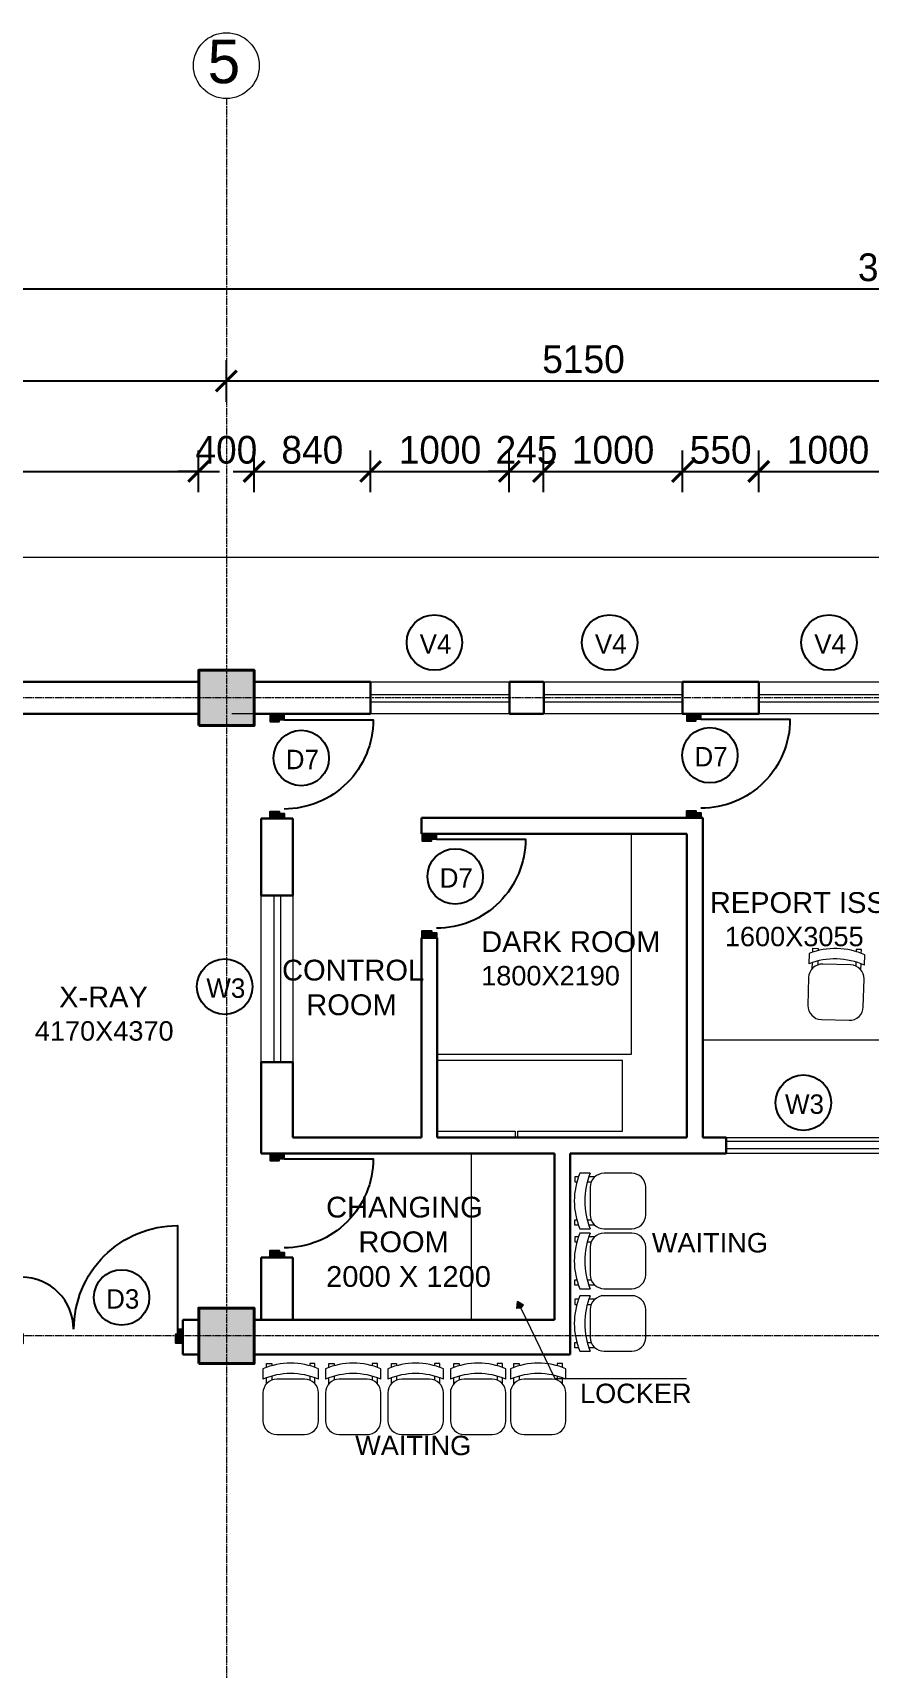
# Model space of a CAD drawing. Header units: inches. Extents: x -3071 to 2014935, y -37057 to 549694.
# Drawn here: x 1461303 to 1467334, y 307367 to 319162 of the extents above; entities that cross this region are included whole.
import ezdxf
from ezdxf.enums import TextEntityAlignment as Align

# ---------------------------------------------------------------- set-up
doc = ezdxf.new("R2010")
doc.units = ezdxf.units.IN
doc.header["$MEASUREMENT"] = 0
doc.linetypes.add('ACAD_ISO08W100', pattern=[36, 24, -3, 6, -3])
doc.linetypes.add('DASHED', pattern=[0.75, 0.5, -0.25])
for name, color, linetype, lineweight in [('001-Archi- door window elevation', 92, 'Continuous', 25), ('001-Archi-Opening Tags', 14, 'Continuous', 25), ('002-Archi- Opening', 90, 'Continuous', 25), ('A .4 col', 5, 'Continuous', 40), ('A 0.09 Furniture', 30, 'Continuous', 5), ('A 0.13 dw', 3, 'Continuous', 13), ('A 0.9 RAILING', 100, 'Continuous', 9), ('cen', 50, 'ACAD_ISO08W100', 5), ('DIM', 161, 'Continuous', 15), ('dotted line', 1, 'DASHED', 9), ('Grid Tag', 6, 'Continuous', 20), ('p1 walls stone outline', 4, 'Continuous', 30), ('text', 7, 'Continuous', 25)]:
    doc.layers.add(name, color=color, linetype=linetype, lineweight=lineweight)
doc.styles.add('AERIAL', font='arial.ttf', dxfattribs={"height": 10})
doc.styles.add('Archi 100', font='GOTHIC.TTF', dxfattribs={"height": 200})
doc.styles.add('CG', font='GOTHIC.TTF', dxfattribs={"height": 40})
doc.styles.get("Standard").update_dxf_attribs({"font": 'GOTHIC.TTF'})
doc.dimstyles.new('Archi 100', dxfattribs={"dimtxt": 200, "dimasz": 150, "dimexe": 150, "dimexo": 300, "dimgap": 50, "dimtad": 1, "dimdec": 0, "dimrnd": 5, "dimzin": 0, "dimdsep": 46, "dimtxsty": 'Archi 100', "dimblk": 'ARCHTICK', "dimcen": 0.09, "dimdle": 150, "dimclrd": 256, "dimclre": 256, "dimclrt": 256, "dimadec": 0, "dimazin": 0, "dimtfac": 1, "dimtdec": 0, "dimtix": 1, "dimtofl": 0, "dimtmove": 0, "dimatfit": 3, "dimfxl": 150, "dimfxlon": 1, "dimtolj": 1, "dimtzin": 0, "dimlwd": -1, "dimlwe": -1, "dimarcsym": 0})

# ---------------------------------------------------------------- blocks, each defined once
blk = doc.blocks.new('grid')
at = {"layer": 'Grid Tag', "linetype": 'Continuous', "ltscale": 30}
blk.add_circle((51, 48), 264, dxfattribs=at)
blk.add_attdef('GRID', (-143, -93), '', height=200)
blk = doc.blocks.new('ffwef')
at = {"layer": 'A 0.13 dw'}
for points in [[(1184596, 368096), (1184596, 367866), (1183596, 367866), (1183596, 368096)], [(1183596, 367953), (1184596, 367953), (1184596, 368003), (1183596, 368003)]]:
    blk.add_lwpolyline(points, close=True, dxfattribs=at)
blk = doc.blocks.new('window tag')
blk.add_circle((0, 0), 200)
at = {"style": 'Archi 100', "flags": 1}
for tag, p in [('WIDTH', (15, 174.5)), ('HEIGHT', (-4.5, -348.5))]:
    blk.add_attdef(tag, p, '', height=200, dxfattribs=at)
at = {"style": 'Archi 100'}
blk.add_attdef('SYMBOL', text='', height=200, dxfattribs=at).set_placement((8, -10.5), align=Align.MIDDLE_CENTER)
blk = doc.blocks.new('*U652')
at = {"ltscale": 100}
for points in [[(5, 50), (5, -50), (55, -50), (55, 15), (40, 15), (40, 50)], [(1195, 50), (1195, -50), (1145, -50), (1145, 15), (1160, 15), (1160, 50)]]:
    blk.add_hatch(color=256, dxfattribs=at).paths.add_polyline_path(points)
for points in [[(783, 50, 0.414214), (43, 790), (43, 50)], [(786, 50, -0.414214), (1157, 421), (1157, 50)]]:
    blk.add_lwpolyline(points, format="xyb", dxfattribs=at)
for points in [[(5, 50), (5, -50), (55, -50), (55, 15), (40, 15), (40, 50)], [(1195, 50), (1195, -50), (1145, -50), (1145, 15), (1160, 15), (1160, 50)]]:
    blk.add_lwpolyline(points, close=True)
blk = doc.blocks.new('*U684')
at = {"ltscale": 100}
for points in [[(5, 50), (5, -50), (55, -50), (55, 15), (40, 15), (40, 50)], [(745, 50), (745, -50), (695, -50), (695, 15), (710, 15), (710, 50)]]:
    blk.add_hatch(color=256, dxfattribs=at).paths.add_polyline_path(points)
blk.add_lwpolyline([(43, 50), (43, 684, -0.414214), (677, 50)], format="xyb", dxfattribs=at)
for points in [[(5, 50), (5, -50), (55, -50), (55, 15), (40, 15), (40, 50)], [(745, 50), (745, -50), (695, -50), (695, 15), (710, 15), (710, 50)]]:
    blk.add_lwpolyline(points, close=True)
blk = doc.blocks.new('chair ordinary plan')
at = {"linetype": 'Continuous'}
for p, q in [((100, 515), (-100, 515)), ((-200, 415), (-200, 215)), ((200, 215), (200, 415)), ((-200, 115), (-200, 40)), ((-100, 115), (100, 115)), ((200, 40), (200, 115))]:
    blk.add_line(p, q, dxfattribs=at)
for points in [[(-175, 149), (-175, 105)], [(-137, 94), (-137, 122)], [(137, 94), (137, 122)], [(175, 149), (175, 105)], [(-175, 30), (-175, 3), (-137, 3), (-137, 19)], [(175, 30), (175, 3), (137, 3), (137, 19)]]:
    blk.add_lwpolyline(points, dxfattribs=at)
for centre, radius, start, end in [((-100, 415), 100, 90, 180), ((100, 415), 100, 0, 90), ((-100, 215), 100, 180, 270), ((100, 215), 100, 270, 0), ((0, 595), 520, 247.3799, 292.6201), ((0, 520), 520, 247.3799, 292.6201)]:
    blk.add_arc(centre, radius, start, end, dxfattribs=at)
blk = doc.blocks.new('vfrfrfef')
at = {"layer": 'A 0.13 dw'}
for points in [[(1185496, 370608), (1185496, 370378), (1184296, 370378), (1184296, 370608)], [(1184296, 370465), (1185496, 370465), (1185496, 370515), (1184296, 370515)]]:
    blk.add_lwpolyline(points, close=True, dxfattribs=at)
blk = doc.blocks.new('BGGR')
at = {"layer": 'A 0.13 dw'}
for points in [[(1190600, 331349), (1190600, 331464), (1191800, 331464), (1191800, 331349)], [(1191800, 331434), (1190600, 331434), (1190600, 331384), (1191800, 331384)]]:
    blk.add_lwpolyline(points, close=True, dxfattribs=at)
blk = doc.blocks.new('_ArchTick')
at = {"color": 0, "linetype": 'ByBlock', "const_width": 0.15}
blk.add_lwpolyline([(-0.5, -0.5), (0.5, 0.5)], dxfattribs=at)
blk = doc.blocks.new('*D1933')
at = {"transparency": 16777216}
for p, q in [((1459299, 315848), (1459299, 316148)), ((1462499, 315848), (1462499, 316148)), ((1459149, 315998), (1462649, 315998))]:
    blk.add_line(p, q, dxfattribs=at)
at = {"layer": 'Defpoints', "color": 0, "transparency": 16777216}
for p in [(1462499, 315998), (1459299, 314565), (1462499, 314565)]:
    blk.add_point(p, dxfattribs=at)
at = {"transparency": 16777216, "xscale": 150, "yscale": 150, "zscale": 150, "rotation": 180}
blk.add_blockref('_ArchTick', (1459299, 315998), dxfattribs=at)
at = {"transparency": 16777216, "xscale": 150, "yscale": 150, "zscale": 150}
blk.add_blockref('_ArchTick', (1462499, 315998), dxfattribs=at)
at = {"transparency": 16777216, "insert": (1460899, 316153), "char_height": 200, "attachment_point": 5, "style": 'Archi 100'}
blk.add_mtext('\\A1;3200', dxfattribs=at)
blk = doc.blocks.new('*D1934')
at = {"transparency": 16777216}
for p, q in [((1462499, 315848), (1462499, 316148)), ((1462899, 315848), (1462899, 316148)), ((1462499, 315998), (1462349, 315998)), ((1462899, 315998), (1463049, 315998))]:
    blk.add_line(p, q, dxfattribs=at)
at = {"layer": 'Defpoints', "color": 0, "transparency": 16777216}
for p in [(1462899, 315998), (1462499, 314565), (1462899, 314565)]:
    blk.add_point(p, dxfattribs=at)
at = {"transparency": 16777216, "xscale": 150, "yscale": 150, "zscale": 150}
blk.add_blockref('_ArchTick', (1462499, 315998), dxfattribs=at)
at = {"transparency": 16777216, "xscale": 150, "yscale": 150, "zscale": 150, "rotation": 180}
blk.add_blockref('_ArchTick', (1462899, 315998), dxfattribs=at)
at = {"transparency": 16777216, "insert": (1462699, 316153), "char_height": 200, "attachment_point": 5, "style": 'Archi 100'}
blk.add_mtext('\\A1;400', dxfattribs=at)
blk = doc.blocks.new('*D1935')
at = {"transparency": 16777216}
for p, q in [((1462899, 315848), (1462899, 316148)), ((1463739, 315848), (1463739, 316148)), ((1462749, 315998), (1463889, 315998))]:
    blk.add_line(p, q, dxfattribs=at)
at = {"layer": 'Defpoints', "color": 0, "transparency": 16777216}
for p in [(1463739, 315998), (1462899, 314565), (1463739, 314480)]:
    blk.add_point(p, dxfattribs=at)
at = {"transparency": 16777216, "xscale": 150, "yscale": 150, "zscale": 150, "rotation": 180}
blk.add_blockref('_ArchTick', (1462899, 315998), dxfattribs=at)
at = {"transparency": 16777216, "xscale": 150, "yscale": 150, "zscale": 150}
blk.add_blockref('_ArchTick', (1463739, 315998), dxfattribs=at)
at = {"transparency": 16777216, "insert": (1463319, 316153), "char_height": 200, "attachment_point": 5, "style": 'Archi 100'}
blk.add_mtext('\\A1;840', dxfattribs=at)
blk = doc.blocks.new('*D1936')
at = {"transparency": 16777216}
for p, q in [((1463739, 315848), (1463739, 316148)), ((1464739, 315848), (1464739, 316148)), ((1463589, 315998), (1464889, 315998))]:
    blk.add_line(p, q, dxfattribs=at)
at = {"layer": 'Defpoints', "color": 0, "transparency": 16777216}
for p in [(1464739, 315998), (1463739, 314480), (1464739, 314480)]:
    blk.add_point(p, dxfattribs=at)
at = {"transparency": 16777216, "xscale": 150, "yscale": 150, "zscale": 150, "rotation": 180}
blk.add_blockref('_ArchTick', (1463739, 315998), dxfattribs=at)
at = {"transparency": 16777216, "xscale": 150, "yscale": 150, "zscale": 150}
blk.add_blockref('_ArchTick', (1464739, 315998), dxfattribs=at)
at = {"transparency": 16777216, "insert": (1464239, 316153), "char_height": 200, "attachment_point": 5, "style": 'Archi 100'}
blk.add_mtext('\\A1;1000', dxfattribs=at)
blk = doc.blocks.new('*D1937')
at = {"transparency": 16777216}
for p, q in [((1464739, 315848), (1464739, 316148)), ((1464986, 315848), (1464986, 316148)), ((1464739, 315998), (1464589, 315998)), ((1464986, 315998), (1465136, 315998))]:
    blk.add_line(p, q, dxfattribs=at)
at = {"layer": 'Defpoints', "color": 0, "transparency": 16777216}
for p in [(1464986, 315998), (1464739, 314480), (1464986, 314480)]:
    blk.add_point(p, dxfattribs=at)
at = {"transparency": 16777216, "xscale": 150, "yscale": 150, "zscale": 150}
blk.add_blockref('_ArchTick', (1464739, 315998), dxfattribs=at)
at = {"transparency": 16777216, "xscale": 150, "yscale": 150, "zscale": 150, "rotation": 180}
blk.add_blockref('_ArchTick', (1464986, 315998), dxfattribs=at)
at = {"transparency": 16777216, "insert": (1464863, 316153), "char_height": 200, "attachment_point": 5, "style": 'Archi 100'}
blk.add_mtext('\\A1;245', dxfattribs=at)
blk = doc.blocks.new('*D1938')
at = {"transparency": 16777216}
for p, q in [((1464986, 315848), (1464986, 316148)), ((1465988, 315848), (1465988, 316148)), ((1464836, 315998), (1466138, 315998))]:
    blk.add_line(p, q, dxfattribs=at)
at = {"layer": 'Defpoints', "color": 0, "transparency": 16777216}
for p in [(1465988, 315998), (1464986, 314480), (1465988, 314480)]:
    blk.add_point(p, dxfattribs=at)
at = {"transparency": 16777216, "xscale": 150, "yscale": 150, "zscale": 150, "rotation": 180}
blk.add_blockref('_ArchTick', (1464986, 315998), dxfattribs=at)
at = {"transparency": 16777216, "xscale": 150, "yscale": 150, "zscale": 150}
blk.add_blockref('_ArchTick', (1465988, 315998), dxfattribs=at)
at = {"transparency": 16777216, "insert": (1465487, 316153), "char_height": 200, "attachment_point": 5, "style": 'Archi 100'}
blk.add_mtext('\\A1;1000', dxfattribs=at)
blk = doc.blocks.new('*D1939')
at = {"transparency": 16777216}
for p, q in [((1465988, 315848), (1465988, 316148)), ((1466537, 315848), (1466537, 316148)), ((1465838, 315998), (1466687, 315998))]:
    blk.add_line(p, q, dxfattribs=at)
at = {"layer": 'Defpoints', "color": 0, "transparency": 16777216}
for p in [(1466537, 315998), (1465988, 314480), (1466537, 314480)]:
    blk.add_point(p, dxfattribs=at)
at = {"transparency": 16777216, "xscale": 150, "yscale": 150, "zscale": 150, "rotation": 180}
blk.add_blockref('_ArchTick', (1465988, 315998), dxfattribs=at)
at = {"transparency": 16777216, "xscale": 150, "yscale": 150, "zscale": 150}
blk.add_blockref('_ArchTick', (1466537, 315998), dxfattribs=at)
at = {"transparency": 16777216, "insert": (1466263, 316153), "char_height": 200, "attachment_point": 5, "style": 'Archi 100'}
blk.add_mtext('\\A1;550', dxfattribs=at)
blk = doc.blocks.new('*D1940')
at = {"transparency": 16777216}
for p, q in [((1466537, 315848), (1466537, 316148)), ((1467537, 315848), (1467537, 316148)), ((1466387, 315998), (1467687, 315998))]:
    blk.add_line(p, q, dxfattribs=at)
at = {"layer": 'Defpoints', "color": 0, "transparency": 16777216}
for p in [(1467537, 315998), (1466537, 314480), (1467537, 314480)]:
    blk.add_point(p, dxfattribs=at)
at = {"transparency": 16777216, "xscale": 150, "yscale": 150, "zscale": 150, "rotation": 180}
blk.add_blockref('_ArchTick', (1466537, 315998), dxfattribs=at)
at = {"transparency": 16777216, "xscale": 150, "yscale": 150, "zscale": 150}
blk.add_blockref('_ArchTick', (1467537, 315998), dxfattribs=at)
at = {"transparency": 16777216, "insert": (1467037, 316153), "char_height": 200, "attachment_point": 5, "style": 'Archi 100'}
blk.add_mtext('\\A1;1000', dxfattribs=at)
blk = doc.blocks.new('*D1963')
at = {"transparency": 16777216}
for p, q in [((1459099, 316501), (1459099, 316801)), ((1462699, 316501), (1462699, 316801)), ((1458949, 316651), (1462849, 316651))]:
    blk.add_line(p, q, dxfattribs=at)
at = {"layer": 'Defpoints', "color": 0, "transparency": 16777216}
for p in [(1462699, 316651), (1459099, 314365), (1462699, 314365)]:
    blk.add_point(p, dxfattribs=at)
at = {"transparency": 16777216, "xscale": 150, "yscale": 150, "zscale": 150, "rotation": 180}
blk.add_blockref('_ArchTick', (1459099, 316651), dxfattribs=at)
at = {"transparency": 16777216, "xscale": 150, "yscale": 150, "zscale": 150}
blk.add_blockref('_ArchTick', (1462699, 316651), dxfattribs=at)
at = {"transparency": 16777216, "insert": (1460899, 316806), "char_height": 200, "attachment_point": 5, "style": 'Archi 100'}
blk.add_mtext('\\A1;3600', dxfattribs=at)
blk = doc.blocks.new('*D1964')
at = {"transparency": 16777216}
for p, q in [((1462699, 316501), (1462699, 316801)), ((1467849, 316501), (1467849, 316801)), ((1462549, 316651), (1467999, 316651))]:
    blk.add_line(p, q, dxfattribs=at)
at = {"layer": 'Defpoints', "color": 0, "transparency": 16777216}
for p in [(1467849, 316651), (1462699, 314365), (1467849, 314365)]:
    blk.add_point(p, dxfattribs=at)
at = {"transparency": 16777216, "xscale": 150, "yscale": 150, "zscale": 150, "rotation": 180}
blk.add_blockref('_ArchTick', (1462699, 316651), dxfattribs=at)
at = {"transparency": 16777216, "xscale": 150, "yscale": 150, "zscale": 150}
blk.add_blockref('_ArchTick', (1467849, 316651), dxfattribs=at)
at = {"transparency": 16777216, "insert": (1465274, 316806), "char_height": 200, "attachment_point": 5, "style": 'Archi 100'}
blk.add_mtext('\\A1;5150', dxfattribs=at)
blk = doc.blocks.new('*D1971')
at = {"transparency": 16777216}
for p, q in [((1448099, 317164), (1448099, 317464)), ((1487149, 317164), (1487149, 317464)), ((1447949, 317314), (1487299, 317314))]:
    blk.add_line(p, q, dxfattribs=at)
at = {"layer": 'Defpoints', "color": 0, "transparency": 16777216}
for p in [(1487149, 317314), (1448099, 314565), (1487149, 314565)]:
    blk.add_point(p, dxfattribs=at)
at = {"transparency": 16777216, "xscale": 150, "yscale": 150, "zscale": 150, "rotation": 180}
blk.add_blockref('_ArchTick', (1448099, 317314), dxfattribs=at)
at = {"transparency": 16777216, "xscale": 150, "yscale": 150, "zscale": 150}
blk.add_blockref('_ArchTick', (1487149, 317314), dxfattribs=at)
at = {"transparency": 16777216, "insert": (1467624, 317469), "char_height": 200, "attachment_point": 5, "style": 'Archi 100'}
blk.add_mtext('\\A1;39050', dxfattribs=at)

msp = doc.modelspace()

# ---------------------------------------------------------------- hatches: boundary and pattern name
at = {"layer": 'A .4 col', "linetype": 'Continuous'}
h = msp.add_hatch(color=256, dxfattribs=at)
h.dxf.hatch_style = 1
h.paths.add_polyline_path([(1462499.45, 314164.75), (1462899.45, 314164.75), (1462899.45, 314564.75), (1462499.45, 314564.75)])
h = msp.add_hatch(color=256, dxfattribs=at)
h.dxf.hatch_style = 1
h.paths.add_polyline_path([(1462499.45, 309564.75), (1462899.45, 309564.75), (1462899.45, 309964.75), (1462499.45, 309964.75)])
at = {"layer": 'DIM', "ltscale": 20}
msp.add_hatch(color=256, dxfattribs=at).paths.add_polyline_path([(1464840.93, 309984.39), (1464798.72, 310012.04), (1464794.24, 309961.78), (1464821.51, 309964.97)])

# ---------------------------------------------------------------- linework, layer by layer
at = {"layer": 'A .4 col', "linetype": 'Continuous'}
for points in [[(1462499.45, 314164.75), (1462899.45, 314164.75), (1462899.45, 314564.75), (1462499.45, 314564.75)], [(1462499.45, 309564.75), (1462899.45, 309564.75), (1462899.45, 309964.75), (1462499.45, 309964.75)]]:
    msp.add_lwpolyline(points, close=True, dxfattribs=at)
at = {"layer": 'A 0.09 Furniture', "linetype": 'Continuous'}
for p, q in [((1466134.91, 311899.76), (1467734.45, 311899.76)), ((1464463.98, 311079.75), (1464463.98, 309879.75))]:
    msp.add_line(p, q, dxfattribs=at)
msp.add_lwpolyline([(1466019.91, 311194.75), (1464801.14, 311194.75), (1464801.14, 311239.76), (1465555.2, 311239.76), (1465555.2, 311749.76), (1464219.48, 311749.76), (1464219.48, 311239.76), (1464780.14, 311239.76), (1464780.14, 311194.75), (1464219.48, 311194.76), (1464219.48, 311794.76), (1465619.52, 311794.75), (1465619.52, 313384.75)], dxfattribs=at)
at = {"layer": 'A 0.9 RAILING', "ltscale": 20}
msp.add_line((1462899.45, 314249.75), (1462737.86, 314249.75), dxfattribs=at)
at = {"layer": 'cen', "ltscale": 2}
for p, q in [((1462699.45, 318687.32), (1462699.45, 293010.11)), ((1491464.45, 314364.75), (1443784.45, 314364.75)), ((1491464.45, 309764.75), (1443784.45, 309764.75))]:
    msp.add_line(p, q, dxfattribs=at)
at = {"layer": 'DIM', "ltscale": 20}
for p, q in [((1464794.24, 309961.78), (1464798.72, 310012.04)), ((1464840.93, 309984.39), (1464798.72, 310012.04)), ((1464821.51, 309964.97), (1464840.93, 309984.39)), ((1464821.51, 309964.97), (1464794.24, 309961.78)), ((1464821.51, 309964.97), (1465068.19, 309455.54)), ((1465068.19, 309455.54), (1466016.53, 309455.54))]:
    msp.add_line(p, q, dxfattribs=at)
at = {"layer": 'dotted line', "linetype": 'Continuous', "ltscale": 1000}
msp.add_lwpolyline([(1472749.45, 315380.53), (1487964.45, 315380.53), (1487964.45, 295934.72), (1466174.45, 295934.72), (1466174.45, 299309.77), (1446972.64, 299309.77), (1446972.64, 315379.76), (1467649.45, 315379.76)], dxfattribs=at)
at = {"layer": 'p1 walls stone outline'}
for p, q in [((1462499.45, 314479.75), (1459299.45, 314479.75)), ((1462899.45, 314249.75), (1462899.45, 314479.75)), ((1463739.41, 314479.75), (1462899.45, 314479.75)), ((1463739.41, 314249.75), (1463739.41, 314479.75)), ((1464986.13, 314479.75), (1464739.3, 314479.75)), ((1464739.3, 314479.75), (1464739.3, 314249.75)), ((1464988.46, 314249.75), (1464988.46, 314479.75)), ((1462499.45, 314249.75), (1459299.45, 314249.75)), ((1463739.41, 314249.75), (1462899.45, 314249.75)), ((1464986.13, 314249.75), (1464739.3, 314249.75)), ((1462949.45, 313494.69), (1462949.45, 312938.74)), ((1462949.45, 313494.69), (1463179.45, 313494.69)), ((1463179.45, 313494.69), (1463179.45, 312938.74)), ((1464104.98, 313499.75), (1466134.91, 313499.75)), ((1464104.98, 313384.75), (1464104.98, 313499.75)), ((1466134.91, 313499.75), (1466134.91, 311194.75)), ((1464104.98, 313384.75), (1466019.91, 313384.75)), ((1466019.91, 313384.75), (1466019.91, 311194.75)), ((1462949.45, 312938.74), (1463179.45, 312938.74)), ((1464104.98, 311194.75), (1464104.98, 312634.75)), ((1464104.98, 312634.75), (1464219.98, 312634.75)), ((1464219.98, 311194.75), (1464219.98, 312634.75)), ((1462949.45, 311738.86), (1462949.45, 311079.75)), ((1462949.45, 311738.86), (1463179.45, 311738.86)), ((1463179.45, 311738.86), (1463179.45, 311194.75)), ((1463179.45, 311194.75), (1464104.98, 311194.75)), ((1464219.98, 311194.75), (1466019.91, 311194.75)), ((1466134.91, 311194.75), (1466303.35, 311194.75)), ((1466303.35, 311079.75), (1466303.35, 311194.75)), ((1462949.45, 311079.75), (1465063.98, 311079.75)), ((1465063.98, 311079.75), (1465063.98, 309879.75)), ((1465178.98, 311079.75), (1466303.35, 311079.75)), ((1465178.98, 311079.75), (1465178.98, 309629.75)), ((1462949.45, 310329.75), (1462949.45, 309879.75)), ((1463179.45, 310329.75), (1462949.45, 310329.75)), ((1463179.45, 310329.75), (1463179.45, 309879.75)), ((1462499.45, 309879.75), (1462384.45, 309879.75)), ((1462384.45, 309629.75), (1462384.45, 309879.75)), ((1462499.45, 309879.75), (1462499.45, 309629.75)), ((1465063.98, 309879.75), (1462899.45, 309879.75)), ((1462499.45, 309629.75), (1462384.45, 309629.75)), ((1465178.98, 309629.75), (1462899.45, 309629.75))]:
    msp.add_line(p, q, dxfattribs=at)
msp.add_lwpolyline([(1465988.34, 314479.75), (1466537.24, 314479.75), (1466537.24, 314249.75), (1465988.34, 314249.75)], close=True, dxfattribs=at)

# ---------------------------------------------------------------- block references
ref = msp.add_blockref('grid', (1462653.22, 318881.51), dxfattribs=dict(xscale=0.8987445155798923, yscale=0.8987445155798923, zscale=0.8987445155798923))
ref.add_attrib('GRID', '5', (1462564.68, 318797.73), dxfattribs={"height": 314.56})
at = {"layer": '001-Archi- door window elevation', "color": 2}
for name, p in [('ffwef', (280143.35, -53615.75)), ('ffwef', (281392.4, -53615.75)), ('ffwef', (282941.18, -53615.75)), ('BGGR', (275703.38, -20269.23))]:
    msp.add_blockref(name, p, dxfattribs=at)
at = {"layer": '001-Archi- door window elevation', "color": 2, "rotation": 90}
msp.add_blockref('vfrfrfef', (1833557.28, -872557.26), dxfattribs=at)
at = {"layer": '001-Archi-Opening Tags'}
ref = msp.add_blockref('window tag', (1464199.11, 314764.29), dxfattribs=at)
ref.add_attrib('SYMBOL', 'V4', dxfattribs={"layer": '0', "height": 140, "style": 'CG'}).set_placement((1464207.11, 314753.79), align=Align.MIDDLE_CENTER)
ref = msp.add_blockref('window tag', (1465462.17, 314764.29), dxfattribs=at)
ref.add_attrib('SYMBOL', 'V4', dxfattribs={"layer": '0', "height": 140, "style": 'CG'}).set_placement((1465470.17, 314753.79), align=Align.MIDDLE_CENTER)
ref = msp.add_blockref('window tag', (1467044.05, 314764.29), dxfattribs=at)
ref.add_attrib('SYMBOL', 'V4', dxfattribs={"layer": '0', "height": 140, "style": 'CG'}).set_placement((1467052.05, 314753.79), align=Align.MIDDLE_CENTER)
ref = msp.add_blockref('window tag', (1463238.92, 313931.24), dxfattribs=at)
ref.add_attrib('SYMBOL', 'D7', dxfattribs={"layer": '0', "height": 140, "style": 'CG'}).set_placement((1463246.92, 313920.74), align=Align.MIDDLE_CENTER)
ref = msp.add_blockref('window tag', (1466185.37, 313951.23), dxfattribs=at)
ref.add_attrib('SYMBOL', 'D7', dxfattribs={"layer": '0', "height": 140, "style": 'CG'}).set_placement((1466193.37, 313940.73), align=Align.MIDDLE_CENTER)
ref = msp.add_blockref('window tag', (1464348.81, 313077.08), dxfattribs=at)
ref.add_attrib('SYMBOL', 'D7', dxfattribs={"layer": '0', "height": 140, "style": 'CG'}).set_placement((1464356.81, 313066.58), align=Align.MIDDLE_CENTER)
ref = msp.add_blockref('window tag', (1462687.31, 312282.55), dxfattribs=at)
ref.add_attrib('SYMBOL', 'W3', dxfattribs={"layer": '0', "height": 140, "style": 'CG'}).set_placement((1462695.31, 312272.05), align=Align.MIDDLE_CENTER)
ref = msp.add_blockref('window tag', (1466859.34, 311445.7), dxfattribs=at)
ref.add_attrib('SYMBOL', 'W3', dxfattribs={"layer": '0', "height": 140, "style": 'CG'}).set_placement((1466867.34, 311435.2), align=Align.MIDDLE_CENTER)
ref = msp.add_blockref('window tag', (1461943.67, 310041.05), dxfattribs=at)
ref.add_attrib('SYMBOL', 'D3', dxfattribs={"layer": '0', "height": 140, "style": 'CG'}).set_placement((1461951.67, 310030.55), align=Align.MIDDLE_CENTER)
at = {"layer": '002-Archi- Opening', "rotation": 270}
for p, xscale, yscale, zscale in [((1463064.45, 314249.75), 1.013514185287931, 1.013514185287931, 1.013514185287931), ((1466069.37, 314254.82), 1.013513513513317, 1.013513513513317, 1.013513513513317), ((1464162.48, 313389.82), 1.013513513513317, 1.013513513513317, 1.013513513513317), ((1463064.45, 311084.82), 1.013514185287931, 1.013514185287931, 1.013514185287931)]:
    msp.add_blockref('*U684', p, dxfattribs=dict(at, xscale=xscale, yscale=yscale, zscale=zscale))
at = {"layer": '002-Archi- Opening', "xscale": -1.00840336130932, "yscale": 1.008403361367527, "zscale": 1.008403361344526}
msp.add_blockref('*U652', (1462389.49, 309762.44), dxfattribs=at)
at = {"layer": 'A 0.09 Furniture', "linetype": 'Continuous'}
for p, rotation in [((1467102.59, 312557.31), 178.4708046056588), ((1465207.51, 310736.79), 270), ((1465207.51, 310304.24), 270), ((1465207.51, 309853.76), 270), ((1463162.83, 309567.25), 180), ((1463613.31, 309567.25), 180), ((1464063.78, 309567.25), 180), ((1464514.26, 309567.25), 180), ((1464946.81, 309567.25), 180)]:
    msp.add_blockref('chair ordinary plan', p, dxfattribs=dict(at, rotation=rotation))

# ---------------------------------------------------------------- texts
at = {"layer": 'text', "width": 14192.8258, "attachment_point": 1, "style": 'AERIAL'}
for s, insert, char_height in [('REPORT ISSUE\\P{\\H0.9333x;  1600X3055}', (1466184.41, 312964.09), 150), ('DARK ROOM\\P{\\H0.9333x;1800X2190}', (1464536.09, 312681.89), 150), ('CONTROL \\P   ROOM', (1463100.59, 312476.79), 150), ('   X-RAY\\P{\\H0.9333x;4170X4370}', (1461318.3, 312283.17), 150), ('CHANGING\\P    ROOM\\P2000 X 1200', (1463418.3, 310767.47), 150), ('WAITING', (1465767, 310505.67), 140), ('LOCKER', (1465249.09, 309419.54), 140), ('WAITING', (1463627.8, 309044.07), 140)]:
    msp.add_mtext(s, dxfattribs=dict(at, insert=insert, char_height=char_height))

# ---------------------------------------------------------------- dimensions: what is measured, and where the dimension line sits
dim = msp.add_linear_dim(base=(1487149.45, 317313.86), p1=(1448099.45, 314564.75), p2=(1487149.45, 314564.75), dimstyle='Archi 100')
dim.commit()
dim.dimension.update_dxf_attribs({"geometry": '*D1971', "text_midpoint": (1467624.45, 317468.89)})
for base, p1, p2, picture, middle in [((1462699.45, 316651.36), (1459099.45, 314364.75), (1462699.45, 314364.75), '*D1963', (1460899.45, 316806.4)), ((1467849.45, 316651.36), (1462699.45, 314364.75), (1467849.45, 314364.75), '*D1964', (1465274.45, 316806.4)), ((1462499.45, 315997.93), (1459299.45, 314564.75), (1462499.45, 314564.75), '*D1933', (1460899.45, 316152.96)), ((1462899.45, 315997.93), (1462499.45, 314564.75), (1462899.45, 314564.75), '*D1934', (1462699.45, 316152.96)), ((1463739.41, 315997.93), (1462899.45, 314564.75), (1463739.41, 314479.75), '*D1935', (1463319.43, 316152.96)), ((1464739.3, 315997.93), (1463739.41, 314479.75), (1464739.3, 314479.75), '*D1936', (1464239.36, 316152.96)), ((1464986.13, 315997.93), (1464739.3, 314479.75), (1464986.13, 314479.75), '*D1937', (1464862.72, 316152.96)), ((1465988.34, 315997.93), (1464986.13, 314479.75), (1465988.34, 314479.75), '*D1938', (1465487.24, 316152.96)), ((1466537.24, 315997.93), (1465988.34, 314479.75), (1466537.24, 314479.75), '*D1939', (1466262.79, 316152.96)), ((1467537.13, 315997.93), (1466537.24, 314479.75), (1467537.13, 314479.75), '*D1940', (1467037.19, 316152.96))]:
    dim = msp.add_linear_dim(base=base, p1=p1, p2=p2, dimstyle='Archi 100', override={"dimtmove": 1})
    dim.commit()
    dim.dimension.update_dxf_attribs({"geometry": picture, "text_midpoint": middle})

doc.saveas('drawing.dxf')
